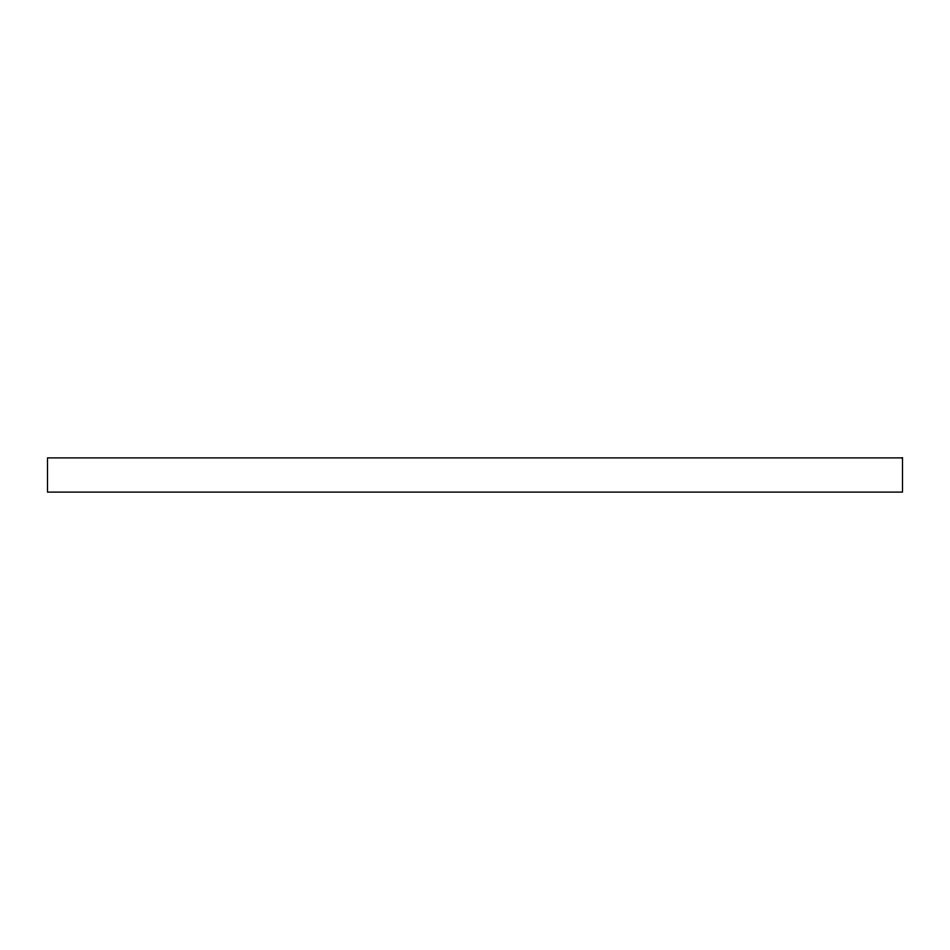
<?xml version="1.0" encoding="UTF-8"?>
<svg xmlns="http://www.w3.org/2000/svg" width="950" height="950" viewBox="0 0 950 950"><rect width="100%" height="100%" fill="white"/><g stroke="black" fill="none" stroke-linecap="round" stroke-linejoin="round"><path stroke-width="1.43" d="M902.5 457.9L47.5 457.9L47.5 492.1L902.5 492.1L902.5 457.9"/></g></svg>
